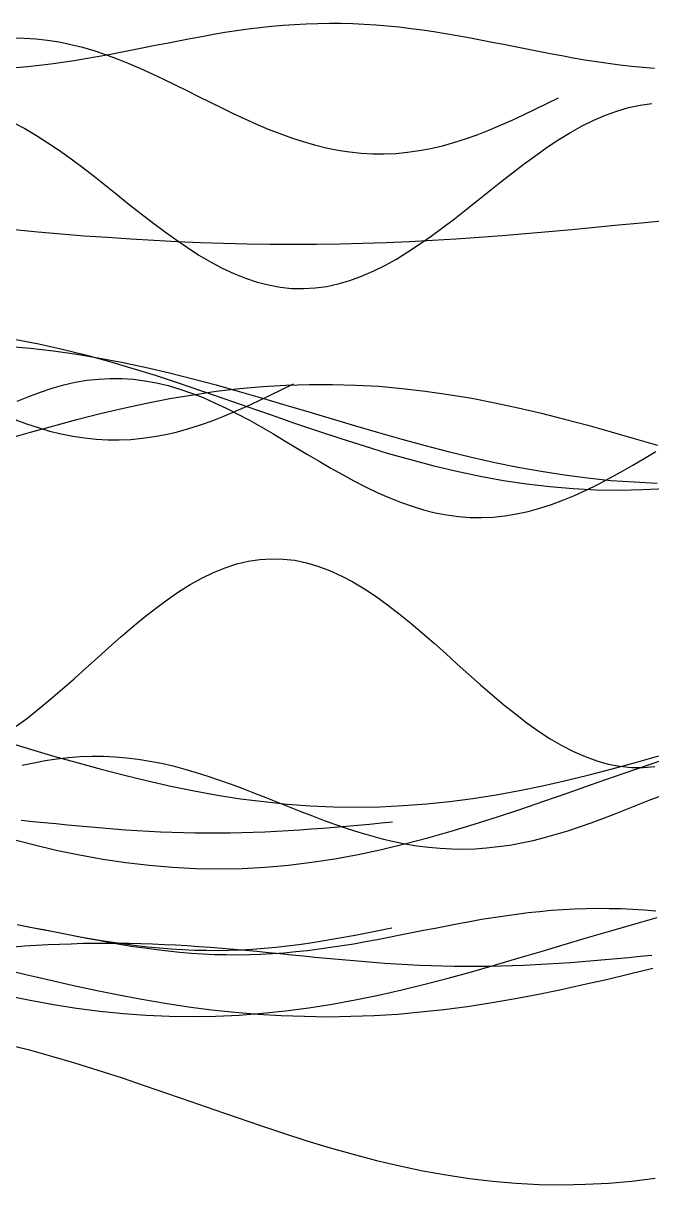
# Model space of a CAD drawing. Header units: metres. Extents: x -249 to 352, y -252 to 258.
# Drawn here: x -21.6 to 32.5, y -112.1 to -12 of the extents above; entities that cross this region are included whole.
import ezdxf

# ---------------------------------------------------------------- set-up
doc = ezdxf.new("R2010")
doc.units = ezdxf.units.M

msp = doc.modelspace()

# ---------------------------------------------------------------- linework, layer by layer
for p, q in [((-6.24, -13.17, -433.01), (-5.24, -12.99, -433.01)), ((-5.24, -12.99, -433.01), (-4.24, -12.82, -433.01)), ((-4.24, -12.82, -433.01), (-3.24, -12.67, -433.01)), ((-3.24, -12.67, -433.01), (-2.24, -12.53, -433.01)), ((-2.24, -12.53, -433.01), (-1.24, -12.41, -433.01)), ((-1.24, -12.41, -433.01), (-0.24, -12.3, -433.01)), ((-0.24, -12.3, -433.01), (0.76, -12.21, -433.01)), ((0.76, -12.21, -433.01), (1.76, -12.14, -433.01)), ((1.76, -12.14, -433.01), (2.76, -12.08, -433.01)), ((2.76, -12.08, -433.01), (3.76, -12.05, -433.01)), ((3.76, -12.05, -433.01), (4.76, -12.04, -433.01)), ((4.76, -12.04, -433.01), (5.76, -12.04, -433.01)), ((5.76, -12.04, -433.01), (6.76, -12.07, -433.01)), ((6.76, -12.07, -433.01), (7.76, -12.11, -433.01)), ((7.76, -12.11, -433.01), (8.76, -12.18, -433.01)), ((8.76, -12.18, -433.01), (9.76, -12.26, -433.01)), ((9.76, -12.26, -433.01), (10.76, -12.36, -433.01)), ((10.76, -12.36, -433.01), (11.76, -12.48, -433.01)), ((11.76, -12.48, -433.01), (12.76, -12.61, -433.01)), ((12.76, -12.61, -433.01), (13.76, -12.76, -433.01)), ((13.76, -12.76, -433.01), (14.76, -12.92, -433.01)), ((14.76, -12.92, -433.01), (15.76, -13.09, -433.01)), ((-22.52, -13.29, -433.01), (-21.52, -13.31, -433.01)), ((-21.52, -13.31, -433.01), (-20.52, -13.37, -433.01)), ((-20.52, -13.37, -433.01), (-19.52, -13.49, -433.01)), ((-19.52, -13.49, -433.01), (-18.52, -13.65, -433.01)), ((-18.52, -13.65, -433.01), (-17.52, -13.86, -433.01)), ((-17.52, -13.86, -433.01), (-16.52, -14.11, -433.01)), ((-11.24, -14.14, -433.01), (-10.24, -13.94, -433.01)), ((-10.24, -13.94, -433.01), (-9.24, -13.74, -433.01)), ((-9.24, -13.74, -433.01), (-8.24, -13.54, -433.01)), ((-8.24, -13.54, -433.01), (-7.24, -13.35, -433.01)), ((-7.24, -13.35, -433.01), (-6.24, -13.17, -433.01)), ((15.76, -13.09, -433.01), (16.76, -13.27, -433.01)), ((16.76, -13.27, -433.01), (17.76, -13.46, -433.01)), ((17.76, -13.46, -433.01), (18.76, -13.66, -433.01)), ((18.76, -13.66, -433.01), (19.76, -13.85, -433.01)), ((19.76, -13.85, -433.01), (20.76, -14.05, -433.01)), ((-16.52, -14.11, -433.01), (-15.52, -14.4, -433.01)), ((-16.24, -15.08, -433.01), (-15.24, -14.91, -433.01)), ((-15.52, -14.4, -433.01), (-14.52, -14.74, -433.01)), ((-15.24, -14.91, -433.01), (-14.24, -14.72, -433.01)), ((-14.52, -14.74, -433.01), (-13.52, -15.11, -433.01)), ((-14.24, -14.72, -433.01), (-13.24, -14.53, -433.01)), ((-13.24, -14.53, -433.01), (-12.24, -14.33, -433.01)), ((-12.24, -14.33, -433.01), (-11.24, -14.14, -433.01)), ((20.76, -14.05, -433.01), (21.76, -14.25, -433.01)), ((21.76, -14.25, -433.01), (22.76, -14.45, -433.01)), ((22.76, -14.45, -433.01), (23.76, -14.64, -433.01)), ((23.76, -14.64, -433.01), (24.76, -14.83, -433.01)), ((24.76, -14.83, -433.01), (25.76, -15.01, -433.01)), ((25.76, -15.01, -433.01), (26.76, -15.18, -433.01)), ((-22.24, -15.86, -433.01), (-21.24, -15.77, -433.01)), ((-21.24, -15.77, -433.01), (-20.24, -15.66, -433.01)), ((-20.24, -15.66, -433.01), (-19.24, -15.54, -433.01)), ((-19.24, -15.54, -433.01), (-18.24, -15.4, -433.01)), ((-18.24, -15.4, -433.01), (-17.24, -15.25, -433.01)), ((-17.24, -15.25, -433.01), (-16.24, -15.08, -433.01)), ((-13.52, -15.11, -433.01), (-12.52, -15.51, -433.01)), ((-12.52, -15.51, -433.01), (-11.52, -15.94, -433.01)), ((-11.52, -15.94, -433.01), (-10.52, -16.39, -433.01)), ((26.76, -15.18, -433.01), (27.76, -15.34, -433.01)), ((27.76, -15.34, -433.01), (28.76, -15.48, -433.01)), ((28.76, -15.48, -433.01), (29.76, -15.61, -433.01)), ((29.76, -15.61, -433.01), (30.76, -15.73, -433.01)), ((30.76, -15.73, -433.01), (31.76, -15.83, -433.01)), ((31.76, -15.83, -433.01), (32.76, -15.91, -433.01)), ((-10.52, -16.39, -433.01), (-9.52, -16.86, -433.01)), ((-9.52, -16.86, -433.01), (-8.52, -17.34, -433.01)), ((-8.52, -17.34, -433.01), (-7.52, -17.84, -433.01)), ((-7.52, -17.84, -433.01), (-6.52, -18.34, -433.01)), ((-6.52, -18.34, -433.01), (-5.52, -18.84, -433.01)), ((-5.52, -18.84, -433.01), (-4.52, -19.33, -433.01)), ((22.48, -19.45, -433.01), (23.48, -18.95, -433.01)), ((23.48, -18.95, -433.01), (24.48, -18.46, -433.01)), ((31.52, -19.1, -433.01), (32.52, -18.96, -433.01)), ((-4.52, -19.33, -433.01), (-3.52, -19.81, -433.01)), ((-3.52, -19.81, -433.01), (-2.52, -20.28, -433.01)), ((20.48, -20.39, -433.01), (21.48, -19.93, -433.01)), ((21.48, -19.93, -433.01), (22.48, -19.45, -433.01)), ((27.52, -20.39, -433.01), (28.52, -19.96, -433.01)), ((28.52, -19.96, -433.01), (29.52, -19.6, -433.01)), ((29.52, -19.6, -433.01), (30.52, -19.31, -433.01)), ((30.52, -19.31, -433.01), (31.52, -19.1, -433.01)), ((-22.48, -20.6, -433.01), (-21.48, -21.12, -433.01)), ((-2.52, -20.28, -433.01), (-1.52, -20.73, -433.01)), ((-1.52, -20.73, -433.01), (-0.52, -21.15, -433.01)), ((18.48, -21.25, -433.01), (19.48, -20.83, -433.01)), ((19.48, -20.83, -433.01), (20.48, -20.39, -433.01)), ((25.52, -21.45, -433.01), (26.52, -20.89, -433.01)), ((26.52, -20.89, -433.01), (27.52, -20.39, -433.01)), ((-21.48, -21.12, -433.01), (-20.48, -21.7, -433.01)), ((-20.48, -21.7, -433.01), (-19.48, -22.33, -433.01)), ((-0.52, -21.15, -433.01), (0.48, -21.55, -433.01)), ((0.48, -21.55, -433.01), (1.48, -21.91, -433.01)), ((1.48, -21.91, -433.01), (2.48, -22.24, -433.01)), ((15.48, -22.31, -433.01), (16.48, -21.99, -433.01)), ((16.48, -21.99, -433.01), (17.48, -21.64, -433.01)), ((17.48, -21.64, -433.01), (18.48, -21.25, -433.01)), ((24.52, -22.06, -433.01), (25.52, -21.45, -433.01)), ((-19.48, -22.33, -433.01), (-18.48, -23.01, -433.01)), ((-18.48, -23.01, -433.01), (-17.48, -23.73, -433.01)), ((2.48, -22.24, -433.01), (3.48, -22.52, -433.01)), ((3.48, -22.52, -433.01), (4.48, -22.77, -433.01)), ((4.48, -22.77, -433.01), (5.48, -22.97, -433.01)), ((5.48, -22.97, -433.01), (6.48, -23.12, -433.01)), ((11.48, -23.15, -433.01), (12.48, -23.01, -433.01)), ((12.48, -23.01, -433.01), (13.48, -22.82, -433.01)), ((13.48, -22.82, -433.01), (14.48, -22.59, -433.01)), ((14.48, -22.59, -433.01), (15.48, -22.31, -433.01)), ((22.52, -23.42, -433.01), (23.52, -22.72, -433.01)), ((23.52, -22.72, -433.01), (24.52, -22.06, -433.01)), ((-17.48, -23.73, -433.01), (-16.48, -24.48, -433.01)), ((6.48, -23.12, -433.01), (7.48, -23.23, -433.01)), ((7.48, -23.23, -433.01), (8.48, -23.28, -433.01)), ((8.48, -23.28, -433.01), (9.48, -23.29, -433.01)), ((9.48, -23.29, -433.01), (10.48, -23.25, -433.01)), ((10.48, -23.25, -433.01), (11.48, -23.15, -433.01)), ((21.52, -24.16, -433.01), (22.52, -23.42, -433.01)), ((-16.48, -24.48, -433.01), (-15.48, -25.25, -433.01)), ((19.52, -25.7, -433.01), (20.52, -24.92, -433.01)), ((20.52, -24.92, -433.01), (21.52, -24.16, -433.01)), ((-15.48, -25.25, -433.01), (-14.48, -26.04, -433.01)), ((18.52, -26.5, -433.01), (19.52, -25.7, -433.01)), ((-14.48, -26.04, -433.01), (-13.48, -26.84, -433.01)), ((-13.48, -26.84, -433.01), (-12.48, -27.64, -433.01)), ((17.52, -27.3, -433.01), (18.52, -26.5, -433.01)), ((-12.48, -27.64, -433.01), (-11.48, -28.43, -433.01)), ((16.52, -28.09, -433.01), (17.52, -27.3, -433.01)), ((-11.48, -28.43, -433.01), (-10.48, -29.21, -433.01)), ((14.52, -29.64, -433.01), (15.52, -28.88, -433.01)), ((15.52, -28.88, -433.01), (16.52, -28.09, -433.01)), ((31.64, -29.22, -433.01), (33.64, -29.02, -433.01)), ((-22.36, -29.82, -433.01), (-20.36, -30, -433.01)), ((-20.36, -30, -433.01), (-18.36, -30.17, -433.01)), ((-10.48, -29.21, -433.01), (-9.48, -29.96, -433.01)), ((-9.48, -29.96, -433.01), (-8.48, -30.68, -433.01)), ((13.52, -30.38, -433.01), (14.52, -29.64, -433.01)), ((21.64, -30.16, -433.01), (23.64, -29.98, -433.01)), ((23.64, -29.98, -433.01), (25.64, -29.8, -433.01)), ((25.64, -29.8, -433.01), (27.64, -29.61, -433.01)), ((27.64, -29.61, -433.01), (29.64, -29.42, -433.01)), ((29.64, -29.42, -433.01), (31.64, -29.22, -433.01)), ((-18.36, -30.17, -433.01), (-16.36, -30.34, -433.01)), ((-16.36, -30.34, -433.01), (-14.36, -30.48, -433.01)), ((-14.36, -30.48, -433.01), (-12.36, -30.62, -433.01)), ((-12.36, -30.62, -433.01), (-10.36, -30.74, -433.01)), ((-10.36, -30.74, -433.01), (-8.36, -30.84, -433.01)), ((-8.48, -30.68, -433.01), (-7.48, -31.37, -433.01)), ((-8.36, -30.84, -433.01), (-6.36, -30.93, -433.01)), ((-6.36, -30.93, -433.01), (-4.36, -31, -433.01)), ((-4.36, -31, -433.01), (-2.36, -31.05, -433.01)), ((5.64, -31.04, -433.01), (7.64, -30.99, -433.01)), ((7.64, -30.99, -433.01), (9.64, -30.92, -433.01)), ((9.64, -30.92, -433.01), (11.64, -30.84, -433.01)), ((11.64, -30.84, -433.01), (13.64, -30.73, -433.01)), ((12.52, -31.08, -433.01), (13.52, -30.38, -433.01)), ((13.64, -30.73, -433.01), (15.64, -30.61, -433.01)), ((15.64, -30.61, -433.01), (17.64, -30.47, -433.01)), ((17.64, -30.47, -433.01), (19.64, -30.32, -433.01)), ((19.64, -30.32, -433.01), (21.64, -30.16, -433.01)), ((-7.48, -31.37, -433.01), (-6.48, -32.01, -433.01)), ((-6.48, -32.01, -433.01), (-5.48, -32.6, -433.01)), ((-2.36, -31.05, -433.01), (-0.36, -31.08, -433.01)), ((-0.36, -31.08, -433.01), (1.64, -31.08, -433.01)), ((1.64, -31.08, -433.01), (3.64, -31.07, -433.01)), ((3.64, -31.07, -433.01), (5.64, -31.04, -433.01)), ((10.52, -32.35, -433.01), (11.52, -31.74, -433.01)), ((11.52, -31.74, -433.01), (12.52, -31.08, -433.01)), ((-5.48, -32.6, -433.01), (-4.48, -33.13, -433.01)), ((8.52, -33.41, -433.01), (9.52, -32.91, -433.01)), ((9.52, -32.91, -433.01), (10.52, -32.35, -433.01)), ((-4.48, -33.13, -433.01), (-3.48, -33.6, -433.01)), ((-3.48, -33.6, -433.01), (-2.48, -34, -433.01)), ((-2.48, -34, -433.01), (-1.48, -34.34, -433.01)), ((6.52, -34.2, -433.01), (7.52, -33.84, -433.01)), ((7.52, -33.84, -433.01), (8.52, -33.41, -433.01)), ((-1.48, -34.34, -433.01), (-0.48, -34.59, -433.01)), ((-0.48, -34.59, -433.01), (0.52, -34.78, -433.01)), ((0.52, -34.78, -433.01), (1.52, -34.88, -433.01)), ((1.52, -34.88, -433.01), (2.52, -34.9, -433.01)), ((2.52, -34.9, -433.01), (3.52, -34.84, -433.01)), ((3.52, -34.84, -433.01), (4.52, -34.71, -433.01)), ((4.52, -34.71, -433.01), (5.52, -34.49, -433.01)), ((5.52, -34.49, -433.01), (6.52, -34.2, -433.01)), ((-23.01, -39.86, -433.01), (-21.01, -40.03, -433.01)), ((-22.26, -39.28, -433.01), (-20.26, -39.67, -433.01)), ((-20.26, -39.67, -433.01), (-18.26, -40.12, -433.01)), ((-21.01, -40.03, -433.01), (-19.01, -40.26, -433.01)), ((-19.01, -40.26, -433.01), (-17.01, -40.55, -433.01)), ((-18.26, -40.12, -433.01), (-16.26, -40.62, -433.01)), ((-17.01, -40.55, -433.01), (-15.01, -40.89, -433.01)), ((-16.26, -40.62, -433.01), (-14.26, -41.16, -433.01)), ((-15.01, -40.89, -433.01), (-13.01, -41.27, -433.01)), ((-14.26, -41.16, -433.01), (-12.26, -41.75, -433.01)), ((-13.01, -41.27, -433.01), (-11.01, -41.7, -433.01)), ((-12.26, -41.75, -433.01), (-10.26, -42.37, -433.01)), ((-11.01, -41.7, -433.01), (-9.01, -42.17, -433.01)), ((-18.13, -43.2, -433.01), (-17.13, -42.97, -433.01)), ((-17.13, -42.97, -433.01), (-16.13, -42.8, -433.01)), ((-16.13, -42.8, -433.01), (-15.13, -42.69, -433.01)), ((-15.13, -42.69, -433.01), (-14.13, -42.64, -433.01)), ((-14.13, -42.64, -433.01), (-13.13, -42.64, -433.01)), ((-13.13, -42.64, -433.01), (-12.13, -42.71, -433.01)), ((-12.13, -42.71, -433.01), (-11.13, -42.84, -433.01)), ((-11.13, -42.84, -433.01), (-10.13, -43.02, -433.01)), ((-10.26, -42.37, -433.01), (-8.26, -43.02, -433.01)), ((-10.13, -43.02, -433.01), (-9.13, -43.26, -433.01)), ((-9.01, -42.17, -433.01), (-7.01, -42.67, -433.01)), ((-8.26, -43.02, -433.01), (-6.26, -43.7, -433.01)), ((-7.01, -42.67, -433.01), (-5.01, -43.2, -433.01)), ((-21.13, -44.19, -433.01), (-20.13, -43.81, -433.01)), ((-20.13, -43.81, -433.01), (-19.13, -43.48, -433.01)), ((-19.13, -43.48, -433.01), (-18.13, -43.2, -433.01)), ((-9.13, -43.26, -433.01), (-8.13, -43.56, -433.01)), ((-8.13, -43.56, -433.01), (-7.13, -43.9, -433.01)), ((-7.13, -43.9, -433.01), (-6.13, -44.29, -433.01)), ((-6.99, -44.04, -433.01), (-4.99, -43.75, -433.01)), ((-6.26, -43.7, -433.01), (-4.26, -44.39, -433.01)), ((-5.01, -43.2, -433.01), (-3.01, -43.76, -433.01)), ((-4.99, -43.75, -433.01), (-2.99, -43.51, -433.01)), ((-3.01, -43.76, -433.01), (-1.01, -44.34, -433.01)), ((-2.99, -43.51, -433.01), (-0.99, -43.34, -433.01)), ((-0.99, -43.34, -433.01), (1.01, -43.21, -433.01)), ((-0.34, -44.09, -433.01), (0.66, -43.6, -433.01)), ((0.66, -43.6, -433.01), (1.66, -43.1, -433.01)), ((1.01, -43.21, -433.01), (3.01, -43.15, -433.01)), ((3.01, -43.15, -433.01), (5.01, -43.15, -433.01)), ((5.01, -43.15, -433.01), (7.01, -43.21, -433.01)), ((7.01, -43.21, -433.01), (9.01, -43.32, -433.01)), ((9.01, -43.32, -433.01), (11.01, -43.5, -433.01)), ((11.01, -43.5, -433.01), (13.01, -43.73, -433.01)), ((13.01, -43.73, -433.01), (15.01, -44.02, -433.01)), ((15.01, -44.02, -433.01), (17.01, -44.35, -433.01)), ((-22.13, -44.61, -433.01), (-21.13, -44.19, -433.01)), ((-12.99, -45.2, -433.01), (-10.99, -44.77, -433.01)), ((-10.99, -44.77, -433.01), (-8.99, -44.38, -433.01)), ((-8.99, -44.38, -433.01), (-6.99, -44.04, -433.01)), ((-6.13, -44.29, -433.01), (-5.13, -44.73, -433.01)), ((-5.13, -44.73, -433.01), (-4.13, -45.2, -433.01)), ((-4.26, -44.39, -433.01), (-2.26, -45.08, -433.01)), ((-3.34, -45.47, -433.01), (-2.34, -45.03, -433.01)), ((-2.34, -45.03, -433.01), (-1.34, -44.57, -433.01)), ((-1.34, -44.57, -433.01), (-0.34, -44.09, -433.01)), ((-1.01, -44.34, -433.01), (0.99, -44.93, -433.01)), ((0.99, -44.93, -433.01), (2.99, -45.53, -433.01)), ((17.01, -44.35, -433.01), (19.01, -44.74, -433.01)), ((19.01, -44.74, -433.01), (21.01, -45.16, -433.01)), ((-16.99, -46.18, -433.01), (-14.99, -45.67, -433.01)), ((-14.99, -45.67, -433.01), (-12.99, -45.2, -433.01)), ((-5.34, -46.28, -433.01), (-4.34, -45.89, -433.01)), ((-4.34, -45.89, -433.01), (-3.34, -45.47, -433.01)), ((-4.13, -45.2, -433.01), (-3.13, -45.71, -433.01)), ((-3.13, -45.71, -433.01), (-2.13, -46.25, -433.01)), ((-2.26, -45.08, -433.01), (-0.26, -45.78, -433.01)), ((-0.26, -45.78, -433.01), (1.74, -46.48, -433.01)), ((2.99, -45.53, -433.01), (4.99, -46.13, -433.01)), ((21.01, -45.16, -433.01), (23.01, -45.63, -433.01)), ((23.01, -45.63, -433.01), (25.01, -46.14, -433.01)), ((-22.34, -46.19, -433.01), (-21.34, -46.55, -433.01)), ((-21.34, -46.55, -433.01), (-20.34, -46.88, -433.01)), ((-20.99, -47.27, -433.01), (-18.99, -46.71, -433.01)), ((-20.34, -46.88, -433.01), (-19.34, -47.17, -433.01)), ((-18.99, -46.71, -433.01), (-16.99, -46.18, -433.01)), ((-8.34, -47.23, -433.01), (-7.34, -46.95, -433.01)), ((-7.34, -46.95, -433.01), (-6.34, -46.63, -433.01)), ((-6.34, -46.63, -433.01), (-5.34, -46.28, -433.01)), ((-2.13, -46.25, -433.01), (-1.13, -46.81, -433.01)), ((-1.13, -46.81, -433.01), (-0.13, -47.39, -433.01)), ((1.74, -46.48, -433.01), (3.74, -47.16, -433.01)), ((4.99, -46.13, -433.01), (6.99, -46.72, -433.01)), ((6.99, -46.72, -433.01), (8.99, -47.31, -433.01)), ((25.01, -46.14, -433.01), (27.01, -46.67, -433.01)), ((27.01, -46.67, -433.01), (29.01, -47.23, -433.01)), ((-22.99, -47.85, -433.01), (-20.99, -47.27, -433.01)), ((-19.34, -47.17, -433.01), (-18.34, -47.41, -433.01)), ((-18.34, -47.41, -433.01), (-17.34, -47.61, -433.01)), ((-17.34, -47.61, -433.01), (-16.34, -47.76, -433.01)), ((-16.34, -47.76, -433.01), (-15.34, -47.87, -433.01)), ((-15.34, -47.87, -433.01), (-14.34, -47.93, -433.01)), ((-14.34, -47.93, -433.01), (-13.34, -47.93, -433.01)), ((-13.34, -47.93, -433.01), (-12.34, -47.89, -433.01)), ((-12.34, -47.89, -433.01), (-11.34, -47.79, -433.01)), ((-11.34, -47.79, -433.01), (-10.34, -47.65, -433.01)), ((-10.34, -47.65, -433.01), (-9.34, -47.46, -433.01)), ((-9.34, -47.46, -433.01), (-8.34, -47.23, -433.01)), ((-0.13, -47.39, -433.01), (0.87, -47.99, -433.01)), ((0.87, -47.99, -433.01), (1.87, -48.58, -433.01)), ((3.74, -47.16, -433.01), (5.74, -47.82, -433.01)), ((5.74, -47.82, -433.01), (7.74, -48.46, -433.01)), ((8.99, -47.31, -433.01), (10.99, -47.88, -433.01)), ((10.99, -47.88, -433.01), (12.99, -48.42, -433.01)), ((29.01, -47.23, -433.01), (31.01, -47.81, -433.01)), ((31.01, -47.81, -433.01), (33.01, -48.4, -433.01)), ((1.87, -48.58, -433.01), (2.87, -49.18, -433.01)), ((7.74, -48.46, -433.01), (9.74, -49.07, -433.01)), ((12.99, -48.42, -433.01), (14.99, -48.94, -433.01)), ((14.99, -48.94, -433.01), (16.99, -49.43, -433.01)), ((31.87, -49.53, -433.01), (32.87, -48.93, -433.01)), ((2.87, -49.18, -433.01), (3.87, -49.78, -433.01)), ((3.87, -49.78, -433.01), (4.87, -50.36, -433.01)), ((9.74, -49.07, -433.01), (11.74, -49.63, -433.01)), ((11.74, -49.63, -433.01), (13.74, -50.16, -433.01)), ((16.99, -49.43, -433.01), (18.99, -49.88, -433.01)), ((18.99, -49.88, -433.01), (20.99, -50.28, -433.01)), ((30.87, -50.11, -433.01), (31.87, -49.53, -433.01)), ((4.87, -50.36, -433.01), (5.87, -50.92, -433.01)), ((5.87, -50.92, -433.01), (6.87, -51.47, -433.01)), ((13.74, -50.16, -433.01), (15.74, -50.63, -433.01)), ((15.74, -50.63, -433.01), (17.74, -51.05, -433.01)), ((20.99, -50.28, -433.01), (22.99, -50.64, -433.01)), ((22.99, -50.64, -433.01), (24.99, -50.96, -433.01)), ((24.99, -50.96, -433.01), (26.99, -51.21, -433.01)), ((28.87, -51.24, -433.01), (29.87, -50.69, -433.01)), ((29.87, -50.69, -433.01), (30.87, -50.11, -433.01)), ((6.87, -51.47, -433.01), (7.87, -51.98, -433.01)), ((7.87, -51.98, -433.01), (8.87, -52.46, -433.01)), ((17.74, -51.05, -433.01), (19.74, -51.42, -433.01)), ((19.74, -51.42, -433.01), (21.74, -51.72, -433.01)), ((21.74, -51.72, -433.01), (23.74, -51.95, -433.01)), ((23.74, -51.95, -433.01), (25.74, -52.12, -433.01)), ((26.87, -52.26, -433.01), (27.87, -51.77, -433.01)), ((26.99, -51.21, -433.01), (28.99, -51.42, -433.01)), ((27.87, -51.77, -433.01), (28.87, -51.24, -433.01)), ((28.99, -51.42, -433.01), (30.99, -51.56, -433.01)), ((30.99, -51.56, -433.01), (32.99, -51.65, -433.01)), ((8.87, -52.46, -433.01), (9.87, -52.9, -433.01)), ((9.87, -52.9, -433.01), (10.87, -53.3, -433.01)), ((24.87, -53.14, -433.01), (25.87, -52.72, -433.01)), ((25.74, -52.12, -433.01), (27.74, -52.23, -433.01)), ((25.87, -52.72, -433.01), (26.87, -52.26, -433.01)), ((27.74, -52.23, -433.01), (29.74, -52.26, -433.01)), ((29.74, -52.26, -433.01), (31.74, -52.22, -433.01)), ((31.74, -52.22, -433.01), (33.74, -52.11, -433.01)), ((10.87, -53.3, -433.01), (11.87, -53.65, -433.01)), ((11.87, -53.65, -433.01), (12.87, -53.96, -433.01)), ((12.87, -53.96, -433.01), (13.87, -54.21, -433.01)), ((21.87, -54.11, -433.01), (22.87, -53.83, -433.01)), ((22.87, -53.83, -433.01), (23.87, -53.51, -433.01)), ((23.87, -53.51, -433.01), (24.87, -53.14, -433.01)), ((13.87, -54.21, -433.01), (14.87, -54.4, -433.01)), ((14.87, -54.4, -433.01), (15.87, -54.54, -433.01)), ((15.87, -54.54, -433.01), (16.87, -54.61, -433.01)), ((16.87, -54.61, -433.01), (17.87, -54.63, -433.01)), ((17.87, -54.63, -433.01), (18.87, -54.59, -433.01)), ((18.87, -54.59, -433.01), (19.87, -54.49, -433.01)), ((19.87, -54.49, -433.01), (20.87, -54.32, -433.01)), ((20.87, -54.32, -433.01), (21.87, -54.11, -433.01)), ((-5.23, -59.36, -433.01), (-4.23, -58.95, -433.01)), ((-4.23, -58.95, -433.01), (-3.23, -58.62, -433.01)), ((-3.23, -58.62, -433.01), (-2.23, -58.38, -433.01)), ((-2.23, -58.38, -433.01), (-1.23, -58.23, -433.01)), ((-1.23, -58.23, -433.01), (-0.23, -58.17, -433.01)), ((-0.23, -58.17, -433.01), (0.77, -58.2, -433.01)), ((0.77, -58.2, -433.01), (1.77, -58.31, -433.01)), ((1.77, -58.31, -433.01), (2.77, -58.52, -433.01)), ((2.77, -58.52, -433.01), (3.77, -58.81, -433.01)), ((3.77, -58.81, -433.01), (4.77, -59.18, -433.01)), ((-7.23, -60.4, -433.01), (-6.23, -59.84, -433.01)), ((-6.23, -59.84, -433.01), (-5.23, -59.36, -433.01)), ((4.77, -59.18, -433.01), (5.77, -59.64, -433.01)), ((5.77, -59.64, -433.01), (6.77, -60.17, -433.01)), ((-9.23, -61.72, -433.01), (-8.23, -61.03, -433.01)), ((-8.23, -61.03, -433.01), (-7.23, -60.4, -433.01)), ((6.77, -60.17, -433.01), (7.77, -60.77, -433.01)), ((7.77, -60.77, -433.01), (8.77, -61.43, -433.01)), ((-10.23, -62.46, -433.01), (-9.23, -61.72, -433.01)), ((8.77, -61.43, -433.01), (9.77, -62.15, -433.01)), ((-11.23, -63.25, -433.01), (-10.23, -62.46, -433.01)), ((9.77, -62.15, -433.01), (10.77, -62.92, -433.01)), ((10.77, -62.92, -433.01), (11.77, -63.74, -433.01)), ((-12.23, -64.08, -433.01), (-11.23, -63.25, -433.01)), ((11.77, -63.74, -433.01), (12.77, -64.58, -433.01)), ((-14.23, -65.82, -433.01), (-13.23, -64.94, -433.01)), ((-13.23, -64.94, -433.01), (-12.23, -64.08, -433.01)), ((12.77, -64.58, -433.01), (13.77, -65.46, -433.01)), ((-15.23, -66.71, -433.01), (-14.23, -65.82, -433.01)), ((13.77, -65.46, -433.01), (14.77, -66.35, -433.01)), ((-16.23, -67.61, -433.01), (-15.23, -66.71, -433.01)), ((14.77, -66.35, -433.01), (15.77, -67.25, -433.01)), ((-17.23, -68.51, -433.01), (-16.23, -67.61, -433.01)), ((15.77, -67.25, -433.01), (16.77, -68.15, -433.01)), ((-18.23, -69.39, -433.01), (-17.23, -68.51, -433.01)), ((16.77, -68.15, -433.01), (17.77, -69.03, -433.01)), ((17.77, -69.03, -433.01), (18.77, -69.9, -433.01)), ((-19.23, -70.25, -433.01), (-18.23, -69.39, -433.01)), ((18.77, -69.9, -433.01), (19.77, -70.75, -433.01)), ((-20.23, -71.08, -433.01), (-19.23, -70.25, -433.01)), ((19.77, -70.75, -433.01), (20.77, -71.55, -433.01)), ((-22.23, -72.61, -433.01), (-21.23, -71.87, -433.01)), ((-21.23, -71.87, -433.01), (-20.23, -71.08, -433.01)), ((20.77, -71.55, -433.01), (21.77, -72.31, -433.01)), ((21.77, -72.31, -433.01), (22.77, -73.03, -433.01)), ((22.77, -73.03, -433.01), (23.77, -73.68, -433.01)), ((-22.89, -74.02, -433.01), (-20.89, -74.61, -433.01)), ((23.77, -73.68, -433.01), (24.77, -74.27, -433.01)), ((-20.89, -74.61, -433.01), (-18.89, -75.2, -433.01)), ((24.77, -74.27, -433.01), (25.77, -74.78, -433.01)), ((25.77, -74.78, -433.01), (26.77, -75.22, -433.01)), ((-21.71, -75.97, -433.01), (-20.71, -75.75, -433.01)), ((-20.71, -75.75, -433.01), (-19.71, -75.56, -433.01)), ((-19.71, -75.56, -433.01), (-18.71, -75.41, -433.01)), ((-18.89, -75.2, -433.01), (-16.89, -75.77, -433.01)), ((-18.71, -75.41, -433.01), (-17.71, -75.3, -433.01)), ((-17.71, -75.3, -433.01), (-16.71, -75.22, -433.01)), ((-16.89, -75.77, -433.01), (-14.89, -76.31, -433.01)), ((-16.71, -75.22, -433.01), (-15.71, -75.19, -433.01)), ((-15.71, -75.19, -433.01), (-14.71, -75.19, -433.01)), ((-14.71, -75.19, -433.01), (-13.71, -75.24, -433.01)), ((-13.71, -75.24, -433.01), (-12.71, -75.32, -433.01)), ((-12.71, -75.32, -433.01), (-11.71, -75.45, -433.01)), ((-11.71, -75.45, -433.01), (-10.71, -75.61, -433.01)), ((-10.71, -75.61, -433.01), (-9.71, -75.8, -433.01)), ((-9.71, -75.8, -433.01), (-8.71, -76.03, -433.01)), ((-8.71, -76.03, -433.01), (-7.71, -76.3, -433.01)), ((26.77, -75.22, -433.01), (27.77, -75.58, -433.01)), ((27.77, -75.58, -433.01), (28.77, -75.86, -433.01)), ((28.77, -75.86, -433.01), (29.77, -76.05, -433.01)), ((29.11, -76.27, -433.01), (31.11, -75.72, -433.01)), ((29.77, -76.05, -433.01), (30.77, -76.15, -433.01)), ((31.11, -75.72, -433.01), (33.11, -75.15, -433.01)), ((31.23, -76.27, -433.01), (33.23, -75.6, -433.01)), ((-14.89, -76.31, -433.01), (-12.89, -76.83, -433.01)), ((-12.89, -76.83, -433.01), (-10.89, -77.32, -433.01)), ((-7.71, -76.3, -433.01), (-6.71, -76.59, -433.01)), ((-6.71, -76.59, -433.01), (-5.71, -76.9, -433.01)), ((-5.71, -76.9, -433.01), (-4.71, -77.24, -433.01)), ((25.11, -77.28, -433.01), (27.11, -76.79, -433.01)), ((27.11, -76.79, -433.01), (29.11, -76.27, -433.01)), ((27.23, -77.66, -433.01), (29.23, -76.96, -433.01)), ((29.23, -76.96, -433.01), (31.23, -76.27, -433.01)), ((30.77, -76.15, -433.01), (31.77, -76.16, -433.01)), ((31.77, -76.16, -433.01), (32.77, -76.08, -433.01)), ((-10.89, -77.32, -433.01), (-8.89, -77.77, -433.01)), ((-8.89, -77.77, -433.01), (-6.89, -78.17, -433.01)), ((-4.71, -77.24, -433.01), (-3.71, -77.6, -433.01)), ((-3.71, -77.6, -433.01), (-2.71, -77.97, -433.01)), ((-2.71, -77.97, -433.01), (-1.71, -78.36, -433.01)), ((21.11, -78.14, -433.01), (23.11, -77.73, -433.01)), ((23.11, -77.73, -433.01), (25.11, -77.28, -433.01)), ((25.23, -78.36, -433.01), (27.23, -77.66, -433.01)), ((-6.89, -78.17, -433.01), (-4.89, -78.54, -433.01)), ((-4.89, -78.54, -433.01), (-2.89, -78.85, -433.01)), ((-2.89, -78.85, -433.01), (-0.89, -79.1, -433.01)), ((-1.71, -78.36, -433.01), (-0.71, -78.76, -433.01)), ((-0.71, -78.76, -433.01), (0.29, -79.16, -433.01)), ((15.11, -79.08, -433.01), (17.11, -78.82, -433.01)), ((17.11, -78.82, -433.01), (19.11, -78.51, -433.01)), ((19.11, -78.51, -433.01), (21.11, -78.14, -433.01)), ((21.23, -79.74, -433.01), (23.23, -79.05, -433.01)), ((23.23, -79.05, -433.01), (25.23, -78.36, -433.01)), ((31.29, -79.39, -433.01), (32.29, -78.99, -433.01)), ((32.29, -78.99, -433.01), (33.29, -78.59, -433.01)), ((-0.89, -79.1, -433.01), (1.11, -79.31, -433.01)), ((0.29, -79.16, -433.01), (1.29, -79.55, -433.01)), ((1.11, -79.31, -433.01), (3.11, -79.45, -433.01)), ((1.29, -79.55, -433.01), (2.29, -79.95, -433.01)), ((2.29, -79.95, -433.01), (3.29, -80.34, -433.01)), ((3.11, -79.45, -433.01), (5.11, -79.54, -433.01)), ((5.11, -79.54, -433.01), (7.11, -79.57, -433.01)), ((7.11, -79.57, -433.01), (9.11, -79.54, -433.01)), ((9.11, -79.54, -433.01), (11.11, -79.44, -433.01)), ((11.11, -79.44, -433.01), (13.11, -79.29, -433.01)), ((13.11, -79.29, -433.01), (15.11, -79.08, -433.01)), ((19.23, -80.4, -433.01), (21.23, -79.74, -433.01)), ((29.29, -80.17, -433.01), (30.29, -79.78, -433.01)), ((30.29, -79.78, -433.01), (31.29, -79.39, -433.01)), ((-21.8, -80.7, -433.01), (-20.8, -80.8, -433.01)), ((-20.8, -80.8, -433.01), (-19.8, -80.9, -433.01)), ((-19.8, -80.9, -433.01), (-18.8, -81, -433.01)), ((-18.8, -81, -433.01), (-17.8, -81.1, -433.01)), ((3.29, -80.34, -433.01), (4.29, -80.72, -433.01)), ((4.29, -80.72, -433.01), (5.29, -81.08, -433.01)), ((7.2, -81.12, -433.01), (8.2, -81.03, -433.01)), ((8.2, -81.03, -433.01), (9.2, -80.93, -433.01)), ((9.2, -80.93, -433.01), (10.2, -80.83, -433.01)), ((15.23, -81.65, -433.01), (17.23, -81.04, -433.01)), ((17.23, -81.04, -433.01), (19.23, -80.4, -433.01)), ((26.29, -81.28, -433.01), (27.29, -80.93, -433.01)), ((27.29, -80.93, -433.01), (28.29, -80.56, -433.01)), ((28.29, -80.56, -433.01), (29.29, -80.17, -433.01)), ((-17.8, -81.1, -433.01), (-16.8, -81.19, -433.01)), ((-16.8, -81.19, -433.01), (-15.8, -81.28, -433.01)), ((-15.8, -81.28, -433.01), (-14.8, -81.37, -433.01)), ((-14.8, -81.37, -433.01), (-13.8, -81.45, -433.01)), ((-13.8, -81.45, -433.01), (-12.8, -81.52, -433.01)), ((-12.8, -81.52, -433.01), (-11.8, -81.58, -433.01)), ((-11.8, -81.58, -433.01), (-10.8, -81.64, -433.01)), ((-10.8, -81.64, -433.01), (-9.8, -81.69, -433.01)), ((-9.8, -81.69, -433.01), (-8.8, -81.73, -433.01)), ((-8.8, -81.73, -433.01), (-7.8, -81.76, -433.01)), ((-7.8, -81.76, -433.01), (-6.8, -81.78, -433.01)), ((-6.8, -81.78, -433.01), (-5.8, -81.79, -433.01)), ((-5.8, -81.79, -433.01), (-4.8, -81.8, -433.01)), ((-4.8, -81.8, -433.01), (-3.8, -81.79, -433.01)), ((-3.8, -81.79, -433.01), (-2.8, -81.77, -433.01)), ((-2.8, -81.77, -433.01), (-1.8, -81.74, -433.01)), ((-1.8, -81.74, -433.01), (-0.8, -81.7, -433.01)), ((-0.8, -81.7, -433.01), (0.2, -81.65, -433.01)), ((0.2, -81.65, -433.01), (1.2, -81.6, -433.01)), ((1.2, -81.6, -433.01), (2.2, -81.54, -433.01)), ((2.2, -81.54, -433.01), (3.2, -81.46, -433.01)), ((3.2, -81.46, -433.01), (4.2, -81.39, -433.01)), ((4.2, -81.39, -433.01), (5.2, -81.3, -433.01)), ((5.2, -81.3, -433.01), (6.2, -81.22, -433.01)), ((5.29, -81.08, -433.01), (6.29, -81.42, -433.01)), ((6.2, -81.22, -433.01), (7.2, -81.12, -433.01)), ((6.29, -81.42, -433.01), (7.29, -81.74, -433.01)), ((7.29, -81.74, -433.01), (8.29, -82.03, -433.01)), ((8.29, -82.03, -433.01), (9.29, -82.3, -433.01)), ((13.23, -82.22, -433.01), (15.23, -81.65, -433.01)), ((23.29, -82.19, -433.01), (24.29, -81.91, -433.01)), ((24.29, -81.91, -433.01), (25.29, -81.61, -433.01)), ((25.29, -81.61, -433.01), (26.29, -81.28, -433.01)), ((-22.77, -82.27, -433.01), (-20.77, -82.79, -433.01)), ((-20.77, -82.79, -433.01), (-18.77, -83.27, -433.01)), ((9.23, -83.23, -433.01), (11.23, -82.75, -433.01)), ((9.29, -82.3, -433.01), (10.29, -82.54, -433.01)), ((10.29, -82.54, -433.01), (11.29, -82.74, -433.01)), ((11.23, -82.75, -433.01), (13.23, -82.22, -433.01)), ((11.29, -82.74, -433.01), (12.29, -82.9, -433.01)), ((12.29, -82.9, -433.01), (13.29, -83.03, -433.01)), ((13.29, -83.03, -433.01), (14.29, -83.12, -433.01)), ((18.29, -83.09, -433.01), (19.29, -82.98, -433.01)), ((19.29, -82.98, -433.01), (20.29, -82.84, -433.01)), ((20.29, -82.84, -433.01), (21.29, -82.66, -433.01)), ((21.29, -82.66, -433.01), (22.29, -82.44, -433.01)), ((22.29, -82.44, -433.01), (23.29, -82.19, -433.01)), ((-18.77, -83.27, -433.01), (-16.77, -83.69, -433.01)), ((-16.77, -83.69, -433.01), (-14.77, -84.05, -433.01)), ((-14.77, -84.05, -433.01), (-12.77, -84.35, -433.01)), ((3.23, -84.33, -433.01), (5.23, -84.02, -433.01)), ((5.23, -84.02, -433.01), (7.23, -83.65, -433.01)), ((7.23, -83.65, -433.01), (9.23, -83.23, -433.01)), ((14.29, -83.12, -433.01), (15.29, -83.17, -433.01)), ((15.29, -83.17, -433.01), (16.29, -83.19, -433.01)), ((16.29, -83.19, -433.01), (17.29, -83.16, -433.01)), ((17.29, -83.16, -433.01), (18.29, -83.09, -433.01)), ((-12.77, -84.35, -433.01), (-10.77, -84.59, -433.01)), ((-10.77, -84.59, -433.01), (-8.77, -84.76, -433.01)), ((-8.77, -84.76, -433.01), (-6.77, -84.86, -433.01)), ((-6.77, -84.86, -433.01), (-4.77, -84.89, -433.01)), ((-4.77, -84.89, -433.01), (-2.77, -84.85, -433.01)), ((-2.77, -84.85, -433.01), (-0.77, -84.75, -433.01)), ((-0.77, -84.75, -433.01), (1.23, -84.57, -433.01)), ((1.23, -84.57, -433.01), (3.23, -84.33, -433.01)), ((18.86, -89.08, -433.01), (19.86, -88.93, -433.01)), ((19.86, -88.93, -433.01), (20.86, -88.79, -433.01)), ((20.86, -88.79, -433.01), (21.86, -88.66, -433.01)), ((21.86, -88.66, -433.01), (22.86, -88.56, -433.01)), ((22.86, -88.56, -433.01), (23.86, -88.46, -433.01)), ((23.86, -88.46, -433.01), (24.86, -88.39, -433.01)), ((24.86, -88.39, -433.01), (25.86, -88.34, -433.01)), ((25.86, -88.34, -433.01), (26.86, -88.31, -433.01)), ((26.86, -88.31, -433.01), (27.86, -88.29, -433.01)), ((27.86, -88.29, -433.01), (28.86, -88.3, -433.01)), ((28.86, -88.3, -433.01), (29.86, -88.32, -433.01)), ((29.86, -88.32, -433.01), (30.86, -88.37, -433.01)), ((30.86, -88.37, -433.01), (31.86, -88.43, -433.01)), ((31.86, -88.43, -433.01), (32.86, -88.52, -433.01)), ((-22.14, -89.68, -433.01), (-21.14, -89.88, -433.01)), ((-21.87, -89.74, -433.01), (-20.87, -89.94, -433.01)), ((-21.14, -89.88, -433.01), (-20.14, -90.08, -433.01)), ((-20.87, -89.94, -433.01), (-19.87, -90.13, -433.01)), ((9.13, -90.18, -433.01), (10.13, -89.98, -433.01)), ((12.86, -90.19, -433.01), (13.86, -89.99, -433.01)), ((13.86, -89.99, -433.01), (14.86, -89.79, -433.01)), ((14.86, -89.79, -433.01), (15.86, -89.6, -433.01)), ((15.86, -89.6, -433.01), (16.86, -89.42, -433.01)), ((16.86, -89.42, -433.01), (17.86, -89.24, -433.01)), ((17.86, -89.24, -433.01), (18.86, -89.08, -433.01)), ((28.98, -90.22, -433.01), (30.98, -89.65, -433.01)), ((30.98, -89.65, -433.01), (32.98, -89.09, -433.01)), ((-20.14, -90.08, -433.01), (-19.14, -90.27, -433.01)), ((-19.87, -90.13, -433.01), (-18.87, -90.33, -433.01)), ((-19.14, -90.27, -433.01), (-18.14, -90.47, -433.01)), ((-18.87, -90.33, -433.01), (-17.87, -90.53, -433.01)), ((-18.14, -90.47, -433.01), (-17.14, -90.67, -433.01)), ((-17.87, -90.53, -433.01), (-16.87, -90.71, -433.01)), ((-17.14, -90.67, -433.01), (-16.14, -90.87, -433.01)), ((-16.87, -90.71, -433.01), (-15.87, -90.89, -433.01)), ((-16.14, -90.87, -433.01), (-15.14, -91.05, -433.01)), ((-15.87, -90.89, -433.01), (-14.87, -91.06, -433.01)), ((-15.14, -91.05, -433.01), (-14.14, -91.24, -433.01)), ((-14.87, -91.06, -433.01), (-13.87, -91.22, -433.01)), ((4.13, -91.1, -433.01), (5.13, -90.93, -433.01)), ((5.13, -90.93, -433.01), (6.13, -90.76, -433.01)), ((6.13, -90.76, -433.01), (7.13, -90.57, -433.01)), ((7.13, -90.57, -433.01), (8.13, -90.38, -433.01)), ((7.86, -91.16, -433.01), (8.86, -90.98, -433.01)), ((8.13, -90.38, -433.01), (9.13, -90.18, -433.01)), ((8.86, -90.98, -433.01), (9.86, -90.78, -433.01)), ((9.86, -90.78, -433.01), (10.86, -90.59, -433.01)), ((10.86, -90.59, -433.01), (11.86, -90.39, -433.01)), ((11.86, -90.39, -433.01), (12.86, -90.19, -433.01)), ((24.98, -91.41, -433.01), (26.98, -90.81, -433.01)), ((26.98, -90.81, -433.01), (28.98, -90.22, -433.01)), ((-22.49, -91.6, -433.01), (-21.49, -91.53, -433.01)), ((-21.49, -91.53, -433.01), (-20.49, -91.47, -433.01)), ((-20.49, -91.47, -433.01), (-19.49, -91.42, -433.01)), ((-19.49, -91.42, -433.01), (-18.49, -91.37, -433.01)), ((-18.49, -91.37, -433.01), (-17.49, -91.34, -433.01)), ((-17.49, -91.34, -433.01), (-16.49, -91.31, -433.01)), ((-16.49, -91.31, -433.01), (-15.49, -91.29, -433.01)), ((-15.49, -91.29, -433.01), (-14.49, -91.29, -433.01)), ((-14.49, -91.29, -433.01), (-13.49, -91.29, -433.01)), ((-14.14, -91.24, -433.01), (-13.14, -91.41, -433.01)), ((-13.87, -91.22, -433.01), (-12.87, -91.36, -433.01)), ((-13.49, -91.29, -433.01), (-12.49, -91.3, -433.01)), ((-13.14, -91.41, -433.01), (-12.14, -91.57, -433.01)), ((-12.87, -91.36, -433.01), (-11.87, -91.5, -433.01)), ((-12.49, -91.3, -433.01), (-11.49, -91.32, -433.01)), ((-12.14, -91.57, -433.01), (-11.14, -91.71, -433.01)), ((-11.87, -91.5, -433.01), (-10.87, -91.61, -433.01)), ((-11.49, -91.32, -433.01), (-10.49, -91.36, -433.01)), ((-11.14, -91.71, -433.01), (-10.14, -91.85, -433.01)), ((-10.87, -91.61, -433.01), (-9.87, -91.71, -433.01)), ((-10.49, -91.36, -433.01), (-9.49, -91.4, -433.01)), ((-10.14, -91.85, -433.01), (-9.14, -91.96, -433.01)), ((-9.87, -91.71, -433.01), (-8.87, -91.79, -433.01)), ((-9.49, -91.4, -433.01), (-8.49, -91.45, -433.01)), ((-9.14, -91.96, -433.01), (-8.14, -92.07, -433.01)), ((-8.87, -91.79, -433.01), (-7.87, -91.85, -433.01)), ((-8.49, -91.45, -433.01), (-7.49, -91.51, -433.01)), ((-8.14, -92.07, -433.01), (-7.14, -92.15, -433.01)), ((-7.87, -91.85, -433.01), (-6.87, -91.89, -433.01)), ((-7.49, -91.51, -433.01), (-6.49, -91.57, -433.01)), ((-6.87, -91.89, -433.01), (-5.87, -91.91, -433.01)), ((-6.49, -91.57, -433.01), (-5.49, -91.65, -433.01)), ((-5.87, -91.91, -433.01), (-4.87, -91.92, -433.01)), ((-5.49, -91.65, -433.01), (-4.49, -91.73, -433.01)), ((-4.87, -91.92, -433.01), (-3.87, -91.9, -433.01)), ((-4.49, -91.73, -433.01), (-3.49, -91.81, -433.01)), ((-3.87, -91.9, -433.01), (-2.87, -91.86, -433.01)), ((-3.49, -91.81, -433.01), (-2.49, -91.9, -433.01)), ((-2.87, -91.86, -433.01), (-1.87, -91.8, -433.01)), ((-2.49, -91.9, -433.01), (-1.49, -92, -433.01)), ((-1.87, -91.8, -433.01), (-0.87, -91.73, -433.01)), ((-1.49, -92, -433.01), (-0.49, -92.1, -433.01)), ((-0.87, -91.73, -433.01), (0.13, -91.63, -433.01)), ((0.13, -91.63, -433.01), (1.13, -91.52, -433.01)), ((0.86, -92.12, -433.01), (1.86, -92.02, -433.01)), ((1.13, -91.52, -433.01), (2.13, -91.4, -433.01)), ((1.86, -92.02, -433.01), (2.86, -91.92, -433.01)), ((2.13, -91.4, -433.01), (3.13, -91.26, -433.01)), ((2.86, -91.92, -433.01), (3.86, -91.79, -433.01)), ((3.13, -91.26, -433.01), (4.13, -91.1, -433.01)), ((3.86, -91.79, -433.01), (4.86, -91.65, -433.01)), ((4.86, -91.65, -433.01), (5.86, -91.5, -433.01)), ((5.86, -91.5, -433.01), (6.86, -91.34, -433.01)), ((6.86, -91.34, -433.01), (7.86, -91.16, -433.01)), ((20.98, -92.6, -433.01), (22.98, -92.01, -433.01)), ((22.98, -92.01, -433.01), (24.98, -91.41, -433.01)), ((-7.14, -92.15, -433.01), (-6.14, -92.21, -433.01)), ((-6.14, -92.21, -433.01), (-5.14, -92.26, -433.01)), ((-5.14, -92.26, -433.01), (-4.14, -92.28, -433.01)), ((-4.14, -92.28, -433.01), (-3.14, -92.29, -433.01)), ((-3.14, -92.29, -433.01), (-2.14, -92.28, -433.01)), ((-2.14, -92.28, -433.01), (-1.14, -92.24, -433.01)), ((-1.14, -92.24, -433.01), (-0.14, -92.19, -433.01)), ((-0.49, -92.1, -433.01), (0.51, -92.19, -433.01)), ((-0.14, -92.19, -433.01), (0.86, -92.12, -433.01)), ((0.51, -92.19, -433.01), (1.51, -92.29, -433.01)), ((1.51, -92.29, -433.01), (2.51, -92.39, -433.01)), ((2.51, -92.39, -433.01), (3.51, -92.49, -433.01)), ((3.51, -92.49, -433.01), (4.51, -92.59, -433.01)), ((4.51, -92.59, -433.01), (5.51, -92.68, -433.01)), ((5.51, -92.68, -433.01), (6.51, -92.77, -433.01)), ((6.51, -92.77, -433.01), (7.51, -92.86, -433.01)), ((7.51, -92.86, -433.01), (8.51, -92.94, -433.01)), ((8.51, -92.94, -433.01), (9.51, -93.01, -433.01)), ((9.51, -93.01, -433.01), (10.51, -93.07, -433.01)), ((18.98, -93.19, -433.01), (20.98, -92.6, -433.01)), ((23.51, -93.09, -433.01), (24.51, -93.03, -433.01)), ((24.51, -93.03, -433.01), (25.51, -92.95, -433.01)), ((25.51, -92.95, -433.01), (26.51, -92.88, -433.01)), ((26.51, -92.88, -433.01), (27.51, -92.79, -433.01)), ((27.51, -92.79, -433.01), (28.51, -92.7, -433.01)), ((28.51, -92.7, -433.01), (29.51, -92.61, -433.01)), ((29.51, -92.61, -433.01), (30.51, -92.52, -433.01)), ((30.51, -92.52, -433.01), (31.51, -92.42, -433.01)), ((31.51, -92.42, -433.01), (32.51, -92.32, -433.01)), ((-23.39, -93.5, -433.01), (-21.39, -93.99, -433.01)), ((-21.39, -93.99, -433.01), (-19.39, -94.46, -433.01)), ((10.51, -93.07, -433.01), (11.51, -93.13, -433.01)), ((11.51, -93.13, -433.01), (12.51, -93.18, -433.01)), ((12.51, -93.18, -433.01), (13.51, -93.22, -433.01)), ((13.51, -93.22, -433.01), (14.51, -93.25, -433.01)), ((14.51, -93.25, -433.01), (15.51, -93.27, -433.01)), ((14.98, -94.31, -433.01), (16.98, -93.76, -433.01)), ((15.51, -93.27, -433.01), (16.51, -93.28, -433.01)), ((16.51, -93.28, -433.01), (17.51, -93.28, -433.01)), ((16.98, -93.76, -433.01), (18.98, -93.19, -433.01)), ((17.51, -93.28, -433.01), (18.51, -93.28, -433.01)), ((18.51, -93.28, -433.01), (19.51, -93.26, -433.01)), ((19.51, -93.26, -433.01), (20.51, -93.23, -433.01)), ((20.51, -93.23, -433.01), (21.51, -93.19, -433.01)), ((21.51, -93.19, -433.01), (22.51, -93.14, -433.01)), ((22.51, -93.14, -433.01), (23.51, -93.09, -433.01)), ((28.61, -94.42, -433.01), (30.61, -93.94, -433.01)), ((30.61, -93.94, -433.01), (32.61, -93.45, -433.01)), ((-19.39, -94.46, -433.01), (-17.39, -94.91, -433.01)), ((-17.39, -94.91, -433.01), (-15.39, -95.35, -433.01)), ((10.98, -95.32, -433.01), (12.98, -94.83, -433.01)), ((12.98, -94.83, -433.01), (14.98, -94.31, -433.01)), ((24.61, -95.31, -433.01), (26.61, -94.87, -433.01)), ((26.61, -94.87, -433.01), (28.61, -94.42, -433.01)), ((-23.02, -95.81, -433.01), (-21.02, -96.22, -433.01)), ((-15.39, -95.35, -433.01), (-13.39, -95.75, -433.01)), ((-13.39, -95.75, -433.01), (-11.39, -96.13, -433.01)), ((6.98, -96.18, -433.01), (8.98, -95.77, -433.01)), ((8.98, -95.77, -433.01), (10.98, -95.32, -433.01)), ((20.61, -96.09, -433.01), (22.61, -95.72, -433.01)), ((22.61, -95.72, -433.01), (24.61, -95.31, -433.01)), ((-21.02, -96.22, -433.01), (-19.02, -96.58, -433.01)), ((-19.02, -96.58, -433.01), (-17.02, -96.89, -433.01)), ((-17.02, -96.89, -433.01), (-15.02, -97.15, -433.01)), ((-11.39, -96.13, -433.01), (-9.39, -96.47, -433.01)), ((-9.39, -96.47, -433.01), (-7.39, -96.77, -433.01)), ((-7.39, -96.77, -433.01), (-5.39, -97.03, -433.01)), ((-5.39, -97.03, -433.01), (-3.39, -97.24, -433.01)), ((0.98, -97.13, -433.01), (2.98, -96.86, -433.01)), ((2.98, -96.86, -433.01), (4.98, -96.55, -433.01)), ((4.98, -96.55, -433.01), (6.98, -96.18, -433.01)), ((12.61, -97.22, -433.01), (14.61, -97, -433.01)), ((14.61, -97, -433.01), (16.61, -96.74, -433.01)), ((16.61, -96.74, -433.01), (18.61, -96.44, -433.01)), ((18.61, -96.44, -433.01), (20.61, -96.09, -433.01)), ((-15.02, -97.15, -433.01), (-13.02, -97.35, -433.01)), ((-13.02, -97.35, -433.01), (-11.02, -97.5, -433.01)), ((-11.02, -97.5, -433.01), (-9.02, -97.58, -433.01)), ((-9.02, -97.58, -433.01), (-7.02, -97.61, -433.01)), ((-7.02, -97.61, -433.01), (-5.02, -97.58, -433.01)), ((-5.02, -97.58, -433.01), (-3.02, -97.49, -433.01)), ((-3.39, -97.24, -433.01), (-1.39, -97.41, -433.01)), ((-3.02, -97.49, -433.01), (-1.02, -97.33, -433.01)), ((-1.39, -97.41, -433.01), (0.61, -97.53, -433.01)), ((-1.02, -97.33, -433.01), (0.98, -97.13, -433.01)), ((0.61, -97.53, -433.01), (2.61, -97.6, -433.01)), ((2.61, -97.6, -433.01), (4.61, -97.63, -433.01)), ((4.61, -97.63, -433.01), (6.61, -97.6, -433.01)), ((6.61, -97.6, -433.01), (8.61, -97.52, -433.01)), ((8.61, -97.52, -433.01), (10.61, -97.4, -433.01)), ((10.61, -97.4, -433.01), (12.61, -97.22, -433.01)), ((-23.19, -99.97, -433.01), (-21.19, -100.47, -433.01)), ((-21.19, -100.47, -433.01), (-19.19, -101.02, -433.01)), ((-19.19, -101.02, -433.01), (-17.19, -101.61, -433.01)), ((-17.19, -101.61, -433.01), (-15.19, -102.23, -433.01)), ((-15.19, -102.23, -433.01), (-13.19, -102.88, -433.01)), ((-13.19, -102.88, -433.01), (-11.19, -103.55, -433.01)), ((-11.19, -103.55, -433.01), (-9.19, -104.24, -433.01)), ((-9.19, -104.24, -433.01), (-7.19, -104.94, -433.01)), ((-7.19, -104.94, -433.01), (-5.19, -105.64, -433.01)), ((-5.19, -105.64, -433.01), (-3.19, -106.33, -433.01)), ((-3.19, -106.33, -433.01), (-1.19, -107.01, -433.01)), ((-1.19, -107.01, -433.01), (0.81, -107.68, -433.01)), ((0.81, -107.68, -433.01), (2.81, -108.32, -433.01)), ((2.81, -108.32, -433.01), (4.81, -108.92, -433.01)), ((4.81, -108.92, -433.01), (6.81, -109.49, -433.01)), ((6.81, -109.49, -433.01), (8.81, -110.01, -433.01)), ((8.81, -110.01, -433.01), (10.81, -110.49, -433.01)), ((10.81, -110.49, -433.01), (12.81, -110.91, -433.01)), ((12.81, -110.91, -433.01), (14.81, -111.27, -433.01)), ((14.81, -111.27, -433.01), (16.81, -111.57, -433.01)), ((16.81, -111.57, -433.01), (18.81, -111.81, -433.01)), ((18.81, -111.81, -433.01), (20.81, -111.98, -433.01)), ((20.81, -111.98, -433.01), (22.81, -112.08, -433.01)), ((22.81, -112.08, -433.01), (24.81, -112.11, -433.01)), ((24.81, -112.11, -433.01), (26.81, -112.07, -433.01)), ((26.81, -112.07, -433.01), (28.81, -111.97, -433.01)), ((28.81, -111.97, -433.01), (30.81, -111.79, -433.01)), ((30.81, -111.79, -433.01), (32.81, -111.55, -433.01))]:
    msp.add_line(p, q)

doc.saveas('drawing.dxf')
